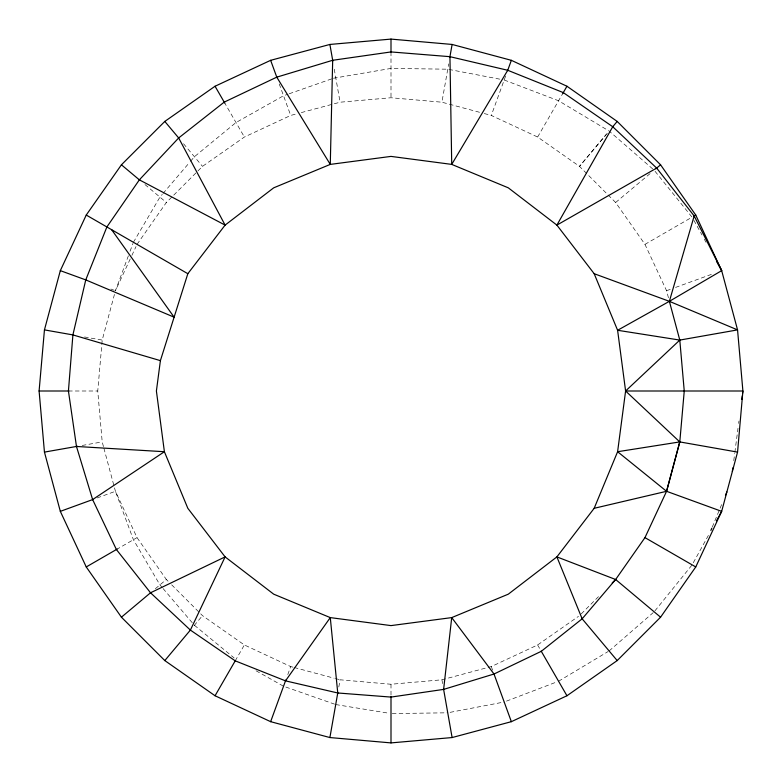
<?xml version="1.0" encoding="UTF-8"?>
<svg xmlns="http://www.w3.org/2000/svg" width="782" height="782" viewBox="0 0 782 782"><rect width="100%" height="100%" fill="white"/><g stroke="black" fill="none" stroke-linecap="round" stroke-linejoin="round"><path stroke-width="0.59" stroke-dasharray="3.91 2.93" d="M103.468 446.63L102.207 441.918L97.75 391L102.207 340.082L114.495 294.228M733.76 460.657L734.709 453.452M734.865 452.25L738.013 428.233M738.648 423.424L738.961 421.029M338.802 687.016L340.082 679.793L391 684.25L441.918 679.793L491.301 666.567L537.625 644.964L578.504 616.343M479.542 112.285L441.918 102.207L448.682 63.87M287.776 674.602L290.699 666.567L244.375 644.964L202.499 615.639L171.522 584.662M668.454 297.756L666.567 290.699L644.964 244.375L615.639 202.499L579.501 166.361L537.625 137.036L491.301 115.433L505.671 75.922M128.395 255.792L115.433 290.699L131.376 256.506M130.066 251.286L132.989 243.407M712.246 527.146L722.285 502.982M131.894 255.401L136.009 246.584M693.282 562.757L709.509 533.383M235.216 660.839L244.375 644.964M537.625 137.036L563.284 92.599M133.409 242.283L159.939 197.113L162.294 194.366M137.036 244.375L166.361 202.499L202.499 166.361L244.375 137.036L290.699 115.433L296.583 113.859M654.915 610.869L692.129 564.858M607.331 133.184L579.501 166.361L606.197 134.533M194.171 625.571L202.499 615.639M163.076 193.447L189.723 162.236M190.505 161.317L194.425 156.732L235.998 122.53L283.534 95.756L288.079 94.163M581.221 613.919L600.156 594.985M609.119 650.947L653.234 612.609M155.354 588.729L166.361 579.501L137.036 537.625L115.433 491.301L103.781 447.803M615.639 202.499L651.211 172.656M558.573 681.239L608.083 651.562M116.401 549.541L137.036 537.625M644.964 244.375L692.07 217.171L654.915 171.131M506.462 701.131L557.439 681.679M97.193 497.938L115.433 491.301L133.409 539.717L159.939 584.887L162.294 587.634M666.567 290.699L671.161 289.027M675.56 287.424L712.676 273.915M289.213 93.762L332.311 78.65M333.445 78.249L391 68.425L447.744 69.197L503.022 79.784M301.285 112.598L340.082 102.207L391 97.75L441.918 102.207M450.09 712.353L504.194 701.992M82.169 445.457L102.207 441.918M392.212 713.555L447.744 712.803M68.425 391L97.75 391M335.713 704.553L388.595 713.184M84.524 336.964L102.207 340.082M484.244 113.546L491.301 115.433M290.699 666.567L293.055 667.193M294.228 667.505L334.197 678.219M335.37 678.532L340.082 679.793M285.811 687.046L334.579 704.152M110.868 289.037L114.309 290.298M504.194 80.008L558.573 100.761L609.119 131.053L653.234 169.391M256.066 670.78L283.534 686.244M194.425 625.268L234.15 657.955M144.944 184.532L166.361 202.499M166.361 579.501L168.081 581.221M163.076 588.553L193.643 624.349M183.516 143.722L202.499 166.361M224.219 102.119L244.375 137.036M537.625 644.964L541.291 651.308M693.869 220.289L701.972 234.981M704.299 239.175L706.029 242.322M279.223 83.909L290.699 115.433M491.301 666.567L492.963 671.132M334.256 69.197L340.082 102.207M441.918 679.793L442.768 684.612M391 51.935L391 97.75M391 684.25L391 697.085"/><path stroke-width="1.17" d="M332.682 60.282L330.278 164.396L273.7 187.827L225.108 225.108L187.827 273.7L160.398 360.639L156.4 391L164.396 451.722L187.827 508.3L225.108 556.892L273.7 594.173L330.278 617.604L391 625.6L451.722 617.604L508.3 594.173L556.892 556.892L594.173 508.3L617.604 451.722L625.6 391L617.604 330.278L594.173 273.7L556.892 225.108L508.3 187.827L451.722 164.396L391 156.4L330.278 164.396L276.769 77.154L224.219 102.119L178.667 137.955L139.352 179.85L106.88 226.966L85.756 279.897L72.902 334.911L68.425 391L76.47 446.463L92.628 499.59L116.401 549.541L150.525 592.785L190.388 630.087L235.216 660.839L285.498 680.858L337.756 692.979L391 697.085L443.619 689.401L494.009 674.016L541.291 651.308L582.15 618.816L615.639 579.501L644.964 537.625L666.567 491.301L679.793 441.918L684.25 391L679.793 340.082L669.372 301.334L694.172 215.969L656.655 168.071L612.736 126.733L563.284 92.599L507.733 70.272L449.943 56.675L391 51.935L332.682 60.282L276.769 77.154M39.1 391L44.447 329.896L60.322 270.64L86.245 215.05L121.425 164.806L164.806 121.425L215.05 86.245L270.64 60.322L329.896 44.447L391 39.1L452.104 44.447L511.36 60.322L566.95 86.245L617.193 121.425L660.575 164.806L695.755 215.05L721.678 270.64L737.553 329.896L742.9 391L737.553 452.104L721.678 511.36L695.755 566.95L660.575 617.193L617.193 660.575L566.95 695.755L511.36 721.678L452.104 737.553L391 742.9L329.896 737.553L270.64 721.678L215.05 695.755L164.806 660.575L121.425 617.193L86.245 566.95L60.322 511.36L44.447 452.104L39.1 391L69.021 391M732.343 471.468L732.822 467.871M741.795 399.407L742.274 395.8M742.587 393.405L742.9 391L625.6 391L679.773 441.918L737.553 452.104M329.896 737.553L337.746 693.028M449.816 57.409L452.104 44.447M270.64 721.678L285.792 680.066M507.596 70.654L511.36 60.322M710.877 530.44L711.786 528.241M725.471 495.299L726.84 491.995M190.388 630.087L225.108 556.892L150.525 592.785M716.459 520.802L721.678 511.36L666.567 491.301L617.604 451.722L679.773 441.918L666.567 491.301L594.173 508.3M612.736 126.733L556.892 225.108L656.655 168.071M215.05 695.755L235.216 660.839M562.678 93.654L566.95 86.245M507.733 70.272L451.722 164.396L449.943 56.675M285.498 680.858L330.278 617.604L337.756 692.979M164.806 660.575L190.192 630.312M612.482 127.046L617.193 121.425M612.198 582.942L615.639 579.501L660.575 617.193M625.6 391L679.793 340.082L737.553 329.896L669.372 301.334L594.173 273.7M121.425 617.193L150.77 592.58M655.893 168.726L660.575 164.806M92.628 499.59L164.396 451.722L76.47 446.463M694.172 215.969L721.678 270.64L669.372 301.334L617.604 330.278L679.793 340.082M86.245 566.95L117.339 548.993M693.683 216.243L695.755 215.05M60.322 511.36L92.941 499.483M44.447 452.104L77.447 446.287M44.447 329.896L72.736 334.882M72.902 334.911L160.398 360.639M60.322 270.64L86.196 280.064M615.639 579.501L556.892 556.892L582.15 618.816M85.756 279.897L174.112 317.169L111.64 229.713M139.352 179.85L225.108 225.108L178.667 137.955L164.806 121.425M86.245 215.05L187.827 273.7M644.964 537.625L695.755 566.95M121.425 164.806L139.763 180.192M581.808 618.396L617.193 660.575M494.009 674.016L451.722 617.604L443.619 689.401L452.104 737.553M215.05 86.245L224.825 103.175M541.212 651.181L566.95 695.755M716.459 261.198L721.678 270.64M270.64 60.322L276.916 77.545M493.804 673.458L511.36 721.678M329.896 44.447L332.8 60.947M391 39.1L391 52.267M391 696.469L391 742.9"/></g></svg>
